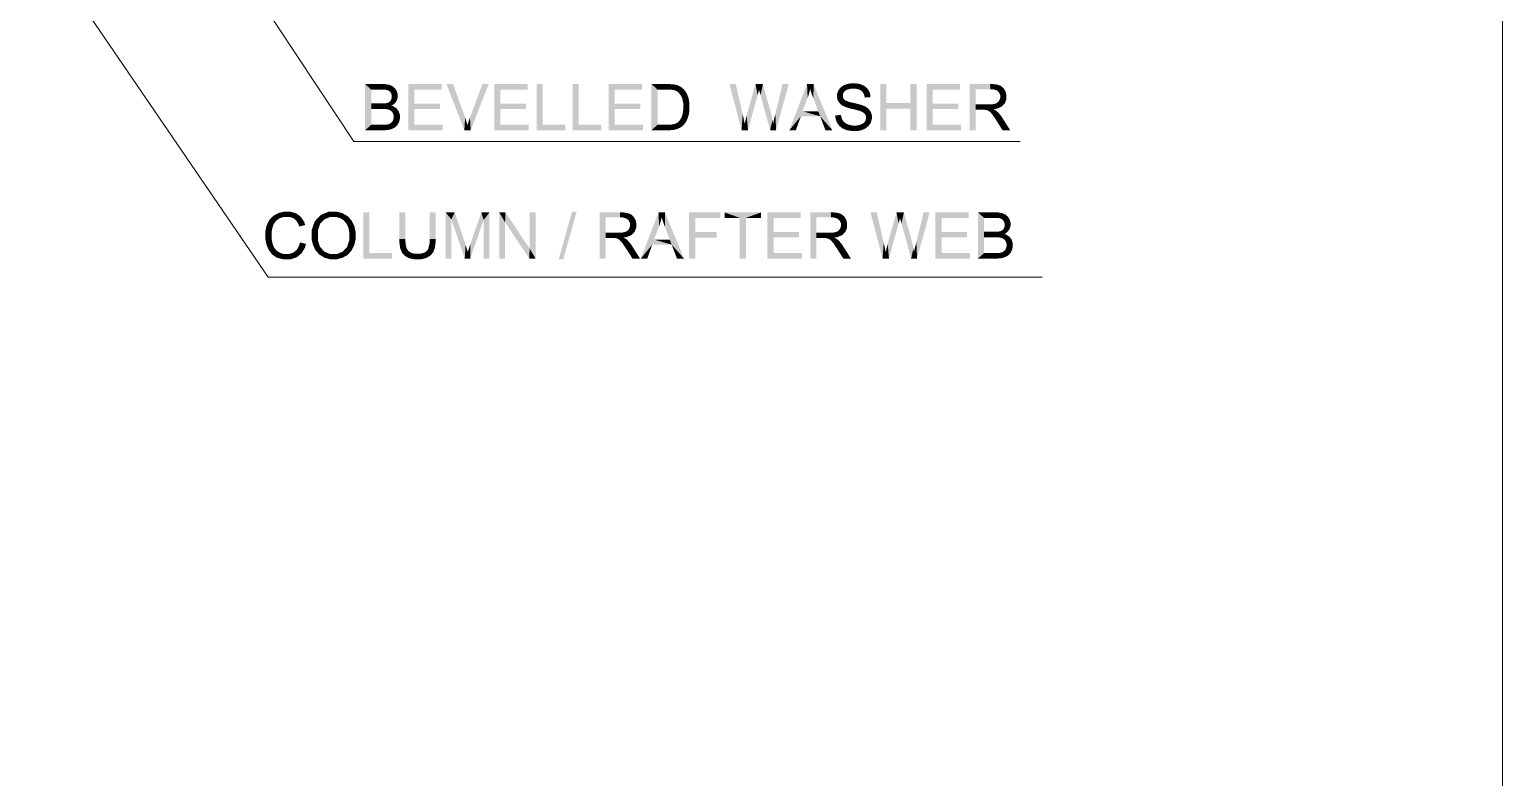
# Model space of a CAD drawing. Header units: millimetres. Extents: x 2 to 579, y 1 to 405.
# Drawn here: x 233.48 to 261.09, y 115.11 to 129.12 of the extents above; entities that cross this region are included whole.
import ezdxf

# ---------------------------------------------------------------- set-up
doc = ezdxf.new("R2010")
doc.units = ezdxf.units.MM
doc.linetypes.add('XKITLINE00', pattern=[0])
doc.layers.add('LinkedObject', color=7, linetype='Continuous', lineweight=0)

# ---------------------------------------------------------------- blocks, each defined once
blk = doc.blocks.new('*A4')
at = {"layer": 'LinkedObject'}
for points in [[(239.77, 128.101), (239.884, 127.636), (239.77, 127.237)], [(239.884, 127.738), (239.884, 127.636), (239.77, 128.101)], [(239.77, 128.101), (239.884, 127.999), (239.884, 127.738)], [(240.057, 127.999), (239.77, 128.101), (240.094, 128.101)], [(239.884, 127.999), (239.77, 128.101), (240.057, 127.999)], [(240.057, 127.999), (240.094, 128.101), (240.104, 127.999)], [(240.094, 128.101), (240.169, 127.993), (240.104, 127.999)], [(240.144, 128.101), (240.169, 127.993), (240.094, 128.101)], [(240.223, 128.088), (240.169, 127.993), (240.144, 128.101)], [(240.169, 127.993), (240.223, 128.088), (240.189, 127.987)], [(240.189, 127.987), (240.223, 128.088), (240.208, 127.981)], [(240.208, 127.981), (240.223, 128.088), (240.253, 128.075)], [(240.253, 128.075), (240.237, 127.958), (240.208, 127.981)], [(240.283, 128.062), (240.237, 127.958), (240.253, 128.075)], [(240.33, 128.021), (240.237, 127.958), (240.283, 128.062)], [(240.347, 127.994), (240.237, 127.958), (240.33, 128.021)], [(240.237, 127.958), (240.347, 127.994), (240.248, 127.942)], [(240.347, 127.994), (240.258, 127.926), (240.248, 127.942)], [(240.257, 127.806), (240.381, 127.88), (240.351, 127.776)], [(240.268, 127.844), (240.381, 127.88), (240.257, 127.806)], [(240.258, 127.926), (240.347, 127.994), (240.268, 127.888)], [(240.268, 127.888), (240.347, 127.994), (240.381, 127.88)], [(240.381, 127.88), (240.268, 127.866), (240.268, 127.888)], [(240.268, 127.866), (240.381, 127.88), (240.268, 127.844)], [(240.381, 127.91), (240.347, 127.994), (240.364, 127.967)], [(240.381, 127.88), (240.347, 127.994), (240.381, 127.91)], [(240.351, 127.776), (240.381, 127.88), (240.366, 127.8)], [(240.366, 127.8), (240.381, 127.88), (240.381, 127.852)], [(240.695, 127.735), (240.581, 127.237), (240.581, 128.101)], [(240.695, 127.735), (240.581, 128.101), (240.695, 127.999)], [(241.206, 127.999), (240.581, 128.101), (241.206, 128.101)], [(240.695, 127.999), (240.581, 128.101), (241.206, 127.999)], [(241.419, 128.101), (241.63, 127.237), (241.295, 128.101)], [(241.644, 127.473), (241.63, 127.237), (241.419, 128.101)], [(242.086, 128.101), (241.736, 127.473), (241.969, 128.101)], [(241.748, 127.237), (241.736, 127.473), (242.086, 128.101)], [(242.304, 127.735), (242.19, 127.237), (242.19, 128.101)], [(242.304, 127.735), (242.19, 128.101), (242.304, 127.999)], [(242.815, 127.999), (242.19, 128.101), (242.815, 128.101)], [(242.304, 127.999), (242.19, 128.101), (242.815, 127.999)], [(243.101, 128.101), (242.987, 127.237), (242.987, 128.101)], [(243.101, 127.339), (242.987, 127.237), (243.101, 128.101)], [(243.772, 128.101), (243.658, 127.237), (243.658, 128.101)], [(243.772, 127.339), (243.658, 127.237), (243.772, 128.101)], [(244.449, 127.735), (244.335, 127.237), (244.335, 128.101)], [(244.449, 127.735), (244.335, 128.101), (244.449, 127.999)], [(244.96, 127.999), (244.335, 128.101), (244.96, 128.101)], [(244.449, 127.999), (244.335, 128.101), (244.96, 127.999)], [(245.138, 128.101), (245.252, 127.999), (245.138, 127.237)], [(245.433, 127.999), (245.138, 128.101), (245.435, 128.101)], [(245.252, 127.999), (245.138, 128.101), (245.433, 127.999)], [(245.138, 127.237), (245.252, 127.999), (245.252, 127.339)], [(245.435, 128.101), (245.484, 127.999), (245.433, 127.999)], [(245.486, 128.101), (245.484, 127.999), (245.435, 128.101)], [(245.486, 128.101), (245.558, 127.99), (245.484, 127.999)], [(245.562, 128.095), (245.558, 127.99), (245.486, 128.101)], [(245.589, 128.088), (245.558, 127.99), (245.562, 128.095)], [(245.589, 128.088), (245.581, 127.981), (245.558, 127.99)], [(245.581, 127.981), (245.589, 128.088), (245.613, 127.969)], [(245.689, 128.049), (245.589, 128.088), (245.626, 128.08)], [(245.715, 128.027), (245.589, 128.088), (245.689, 128.049)], [(245.667, 127.92), (245.589, 128.088), (245.715, 128.027)], [(245.613, 127.969), (245.589, 128.088), (245.667, 127.92)], [(245.715, 128.027), (245.689, 127.884), (245.667, 127.92)], [(245.75, 127.998), (245.689, 127.884), (245.715, 128.027)], [(245.801, 127.924), (245.689, 127.884), (245.75, 127.998)], [(245.689, 127.884), (245.801, 127.924), (245.712, 127.847)], [(245.712, 127.847), (245.801, 127.924), (245.818, 127.879)], [(245.818, 127.879), (245.734, 127.743), (245.712, 127.847)], [(245.835, 127.834), (245.734, 127.743), (245.818, 127.879)], [(246.719, 128.101), (246.828, 127.237), (246.601, 128.101)], [(246.849, 127.534), (246.828, 127.237), (246.719, 128.101)], [(247.089, 128.101), (247.129, 127.895), (246.924, 127.517)], [(246.924, 127.517), (247.129, 127.895), (246.947, 127.237)], [(247.129, 127.895), (247.089, 128.101), (247.135, 127.916)], [(247.135, 127.916), (247.089, 128.101), (247.148, 127.967)], [(247.148, 127.967), (247.089, 128.101), (247.155, 127.997)], [(247.227, 128.101), (247.155, 127.997), (247.089, 128.101)], [(247.155, 127.997), (247.227, 128.101), (247.157, 127.987)], [(247.157, 127.987), (247.227, 128.101), (247.171, 127.936)], [(247.171, 127.936), (247.227, 128.101), (247.183, 127.895)], [(247.183, 127.895), (247.227, 128.101), (247.35, 127.663)], [(247.35, 127.663), (247.363, 127.237), (247.183, 127.895)], [(247.711, 128.101), (247.461, 127.545), (247.596, 128.101)], [(247.475, 127.237), (247.461, 127.545), (247.711, 128.101)], [(248.055, 128.101), (248.066, 127.845), (247.723, 127.237)], [(248.066, 127.845), (248.055, 128.101), (248.081, 127.886)], [(248.081, 127.886), (248.055, 128.101), (248.104, 127.968)], [(248.104, 127.968), (248.055, 128.101), (248.113, 128.01)], [(248.178, 128.101), (248.113, 128.01), (248.055, 128.101)], [(248.113, 128.01), (248.178, 128.101), (248.123, 127.975)], [(248.123, 127.975), (248.178, 128.101), (248.154, 127.885)], [(248.154, 127.885), (248.178, 128.101), (248.174, 127.83)], [(248.174, 127.83), (248.178, 128.101), (248.265, 127.592)], [(248.265, 127.592), (248.178, 128.101), (248.3, 127.499)], [(248.3, 127.499), (248.178, 128.101), (248.53, 127.237)], [(248.653, 128), (248.616, 127.877), (248.635, 127.971)], [(248.75, 127.957), (248.616, 127.877), (248.653, 128)], [(248.635, 127.971), (248.616, 127.877), (248.616, 127.91)], [(248.726, 127.912), (248.616, 127.877), (248.75, 127.957)], [(248.616, 127.877), (248.726, 127.912), (248.726, 127.885)], [(248.726, 127.861), (248.616, 127.877), (248.726, 127.885)], [(248.616, 127.877), (248.726, 127.861), (248.616, 127.847)], [(248.672, 128.028), (248.773, 127.976), (248.653, 128)], [(248.653, 128), (248.773, 127.976), (248.75, 127.957)], [(248.726, 128.071), (248.773, 127.976), (248.672, 128.028)], [(248.797, 127.995), (248.726, 128.071), (248.762, 128.086)], [(248.773, 127.976), (248.726, 128.071), (248.797, 127.995)], [(248.797, 128.101), (248.873, 128.014), (248.762, 128.086)], [(248.762, 128.086), (248.873, 128.014), (248.797, 127.995)], [(248.876, 128.116), (248.873, 128.014), (248.797, 128.101)], [(248.92, 128.116), (248.873, 128.014), (248.876, 128.116)], [(248.873, 128.014), (248.92, 128.116), (248.924, 128.014)], [(248.92, 128.116), (248.974, 128.014), (248.924, 128.014)], [(249.053, 128.1), (248.92, 128.116), (248.968, 128.116)], [(249.089, 128.085), (248.92, 128.116), (249.053, 128.1)], [(249.049, 127.994), (248.92, 128.116), (249.089, 128.085)], [(248.974, 128.014), (248.92, 128.116), (249.049, 127.994)], [(249.089, 128.085), (249.075, 127.973), (249.049, 127.994)], [(249.126, 128.069), (249.075, 127.973), (249.089, 128.085)], [(249.075, 127.973), (249.126, 128.069), (249.1, 127.952)], [(249.1, 127.952), (249.126, 128.069), (249.202, 127.993)], [(249.202, 127.993), (249.13, 127.89), (249.1, 127.952)], [(249.202, 127.993), (249.126, 128.069), (249.182, 128.024)], [(249.222, 127.963), (249.13, 127.89), (249.202, 127.993)], [(249.243, 127.895), (249.13, 127.89), (249.222, 127.963)], [(249.244, 127.857), (249.13, 127.89), (249.243, 127.895)], [(249.13, 127.89), (249.244, 127.857), (249.135, 127.849)], [(249.544, 127.746), (249.43, 127.237), (249.43, 128.101)], [(249.544, 127.746), (249.43, 128.101), (249.544, 128.101)], [(250.108, 128.101), (249.994, 127.746), (249.994, 128.101)], [(249.994, 127.644), (249.994, 127.746), (250.108, 128.101)], [(249.994, 127.644), (250.108, 128.101), (250.108, 127.237)], [(250.413, 127.735), (250.299, 127.237), (250.299, 128.101)], [(250.413, 127.735), (250.299, 128.101), (250.413, 127.999)], [(250.924, 127.999), (250.299, 128.101), (250.924, 128.101)], [(250.413, 127.999), (250.299, 128.101), (250.924, 127.999)], [(251.218, 127.72), (251.104, 127.237), (251.104, 128.101)], [(251.104, 128.101), (251.218, 128.006), (251.218, 127.72)], [(251.491, 128.006), (251.104, 128.101), (251.486, 128.101)], [(251.218, 128.006), (251.104, 128.101), (251.491, 128.006)], [(251.486, 128.101), (251.539, 128.006), (251.491, 128.006)], [(251.631, 128.089), (251.486, 128.101), (251.544, 128.101)], [(251.661, 128.078), (251.486, 128.101), (251.631, 128.089)], [(251.609, 127.986), (251.486, 128.101), (251.661, 128.078)], [(251.539, 128.006), (251.486, 128.101), (251.609, 127.986)], [(251.661, 128.078), (251.631, 127.966), (251.609, 127.986)], [(251.691, 128.066), (251.631, 127.966), (251.661, 128.078)], [(251.631, 127.966), (251.691, 128.066), (251.653, 127.947)], [(251.653, 127.947), (251.691, 128.066), (251.757, 127.995)], [(251.757, 127.995), (251.676, 127.896), (251.653, 127.947)], [(251.775, 127.966), (251.676, 127.896), (251.757, 127.995)], [(251.793, 127.901), (251.676, 127.896), (251.775, 127.966)], [(251.793, 127.865), (251.676, 127.896), (251.793, 127.901)], [(251.676, 127.896), (251.793, 127.865), (251.676, 127.865)], [(251.757, 127.995), (251.691, 128.066), (251.739, 128.025)], [(239.77, 127.237), (239.884, 127.636), (239.884, 127.339)], [(240.084, 127.636), (239.884, 127.738), (240.071, 127.738)], [(239.884, 127.636), (239.884, 127.738), (240.084, 127.636)], [(240.125, 127.636), (240.071, 127.738), (240.109, 127.738)], [(240.084, 127.636), (240.071, 127.738), (240.125, 127.636)], [(240.164, 127.743), (240.26, 127.697), (240.109, 127.738)], [(240.109, 127.738), (240.26, 127.697), (240.125, 127.636)], [(240.125, 127.636), (240.26, 127.697), (240.189, 127.629)], [(240.18, 127.748), (240.29, 127.712), (240.164, 127.743)], [(240.26, 127.697), (240.164, 127.743), (240.29, 127.712)], [(240.202, 127.754), (240.29, 127.712), (240.18, 127.748)], [(240.26, 127.697), (240.233, 127.614), (240.189, 127.629)], [(240.235, 127.776), (240.29, 127.712), (240.202, 127.754)], [(240.233, 127.614), (240.26, 127.697), (240.267, 127.589)], [(240.351, 127.776), (240.235, 127.776), (240.257, 127.806)], [(240.336, 127.751), (240.235, 127.776), (240.351, 127.776)], [(240.29, 127.712), (240.235, 127.776), (240.336, 127.751)], [(240.359, 127.646), (240.26, 127.697), (240.299, 127.685)], [(240.267, 127.589), (240.26, 127.697), (240.359, 127.646)], [(240.267, 127.589), (240.359, 127.646), (240.28, 127.571)], [(240.28, 127.571), (240.359, 127.646), (240.292, 127.554)], [(240.292, 127.554), (240.359, 127.646), (240.38, 127.618)], [(240.38, 127.618), (240.305, 127.512), (240.292, 127.554)], [(240.401, 127.59), (240.305, 127.512), (240.38, 127.618)], [(240.695, 127.633), (240.581, 127.237), (240.695, 127.735)], [(240.695, 127.339), (240.581, 127.237), (240.695, 127.633)], [(241.174, 127.633), (240.695, 127.735), (241.174, 127.735)], [(240.695, 127.633), (240.695, 127.735), (241.174, 127.633)], [(242.304, 127.633), (242.19, 127.237), (242.304, 127.735)], [(242.304, 127.339), (242.19, 127.237), (242.304, 127.633)], [(242.783, 127.633), (242.304, 127.735), (242.783, 127.735)], [(242.304, 127.633), (242.304, 127.735), (242.783, 127.633)], [(244.449, 127.633), (244.335, 127.237), (244.449, 127.735)], [(244.449, 127.339), (244.335, 127.237), (244.449, 127.633)], [(244.928, 127.633), (244.449, 127.735), (244.928, 127.735)], [(244.449, 127.633), (244.449, 127.735), (244.928, 127.633)], [(245.734, 127.626), (245.851, 127.624), (245.723, 127.543)], [(245.723, 127.543), (245.851, 127.624), (245.829, 127.499)], [(245.851, 127.731), (245.734, 127.743), (245.835, 127.834)], [(245.851, 127.674), (245.734, 127.743), (245.851, 127.731)], [(245.734, 127.743), (245.851, 127.674), (245.734, 127.675)], [(245.851, 127.674), (245.734, 127.626), (245.734, 127.675)], [(245.851, 127.624), (245.734, 127.626), (245.851, 127.674)], [(245.829, 127.499), (245.851, 127.624), (245.84, 127.537)], [(247.373, 127.582), (247.363, 127.237), (247.35, 127.663)], [(247.723, 127.237), (248.066, 127.845), (247.971, 127.592)], [(248.616, 127.847), (248.726, 127.861), (248.631, 127.794)], [(248.631, 127.794), (248.726, 127.861), (248.647, 127.77)], [(248.647, 127.77), (248.726, 127.861), (248.743, 127.823)], [(248.743, 127.823), (248.708, 127.705), (248.647, 127.77)], [(248.647, 127.77), (248.708, 127.705), (248.662, 127.746)], [(248.76, 127.808), (248.708, 127.705), (248.743, 127.823)], [(248.708, 127.705), (248.76, 127.808), (248.738, 127.689)], [(248.738, 127.689), (248.76, 127.808), (248.776, 127.793)], [(248.738, 127.689), (248.776, 127.793), (248.762, 127.676)], [(248.762, 127.676), (248.776, 127.793), (248.846, 127.649)], [(248.846, 127.649), (248.776, 127.793), (248.862, 127.762)], [(248.846, 127.649), (248.862, 127.762), (248.905, 127.635)], [(248.905, 127.635), (248.862, 127.762), (248.932, 127.747)], [(248.905, 127.635), (248.932, 127.747), (248.965, 127.621)], [(248.965, 127.621), (248.932, 127.747), (249.001, 127.731)], [(248.965, 127.621), (249.001, 127.731), (249.041, 127.6)], [(249.041, 127.6), (249.001, 127.731), (249.059, 127.593)], [(249.059, 127.593), (249.001, 127.731), (249.086, 127.583)], [(249.097, 127.703), (249.086, 127.583), (249.001, 127.731)], [(249.123, 127.691), (249.086, 127.583), (249.097, 127.703)], [(249.086, 127.583), (249.123, 127.691), (249.125, 127.557)], [(249.125, 127.557), (249.123, 127.691), (249.161, 127.674)], [(249.125, 127.557), (249.161, 127.674), (249.137, 127.542)], [(249.137, 127.542), (249.161, 127.674), (249.149, 127.527)], [(249.161, 127.674), (249.234, 127.603), (249.149, 127.527)], [(249.149, 127.527), (249.234, 127.603), (249.161, 127.491)], [(249.234, 127.603), (249.161, 127.674), (249.216, 127.63)], [(249.161, 127.491), (249.234, 127.603), (249.252, 127.577)], [(249.544, 127.644), (249.43, 127.237), (249.544, 127.746)], [(249.43, 127.237), (249.544, 127.644), (249.544, 127.237)], [(249.544, 127.746), (249.994, 127.644), (249.544, 127.644)], [(249.994, 127.746), (249.994, 127.644), (249.544, 127.746)], [(249.994, 127.644), (250.108, 127.237), (249.994, 127.237)], [(250.413, 127.633), (250.299, 127.237), (250.413, 127.735)], [(250.413, 127.339), (250.299, 127.237), (250.413, 127.633)], [(250.892, 127.633), (250.413, 127.735), (250.892, 127.735)], [(250.413, 127.633), (250.413, 127.735), (250.892, 127.633)], [(251.218, 127.72), (251.218, 127.62), (251.104, 127.237)], [(251.104, 127.237), (251.218, 127.62), (251.218, 127.237)], [(251.35, 127.62), (251.218, 127.72), (251.463, 127.72)], [(251.218, 127.62), (251.218, 127.72), (251.35, 127.62)], [(251.35, 127.62), (251.463, 127.72), (251.372, 127.62)], [(251.372, 127.62), (251.463, 127.72), (251.404, 127.618)], [(251.404, 127.618), (251.463, 127.72), (251.414, 127.616)], [(251.414, 127.616), (251.463, 127.72), (251.427, 127.613)], [(251.427, 127.613), (251.463, 127.72), (251.453, 127.602)], [(251.453, 127.602), (251.463, 127.72), (251.502, 127.72)], [(251.453, 127.602), (251.502, 127.72), (251.466, 127.593)], [(251.502, 127.72), (251.55, 127.63), (251.466, 127.593)], [(251.466, 127.593), (251.55, 127.63), (251.479, 127.585)], [(251.55, 127.63), (251.508, 127.556), (251.479, 127.585)], [(251.563, 127.728), (251.55, 127.63), (251.502, 127.72)], [(251.573, 127.619), (251.508, 127.556), (251.55, 127.63)], [(251.508, 127.556), (251.573, 127.619), (251.524, 127.536)], [(251.524, 127.536), (251.573, 127.619), (251.54, 127.515)], [(251.54, 127.515), (251.573, 127.619), (251.619, 127.587)], [(251.55, 127.63), (251.563, 127.728), (251.612, 127.639)], [(251.586, 127.736), (251.734, 127.71), (251.563, 127.728)], [(251.704, 127.679), (251.563, 127.728), (251.734, 127.71)], [(251.612, 127.639), (251.563, 127.728), (251.704, 127.679)], [(251.619, 127.587), (251.573, 127.619), (251.607, 127.598)], [(251.608, 127.744), (251.734, 127.71), (251.586, 127.736)], [(251.734, 127.71), (251.608, 127.744), (251.641, 127.77)], [(251.653, 127.788), (251.734, 127.71), (251.641, 127.77)], [(251.664, 127.806), (251.734, 127.71), (251.653, 127.788)], [(251.664, 127.806), (251.793, 127.865), (251.734, 127.71)], [(251.676, 127.845), (251.793, 127.865), (251.664, 127.806)], [(251.793, 127.865), (251.676, 127.845), (251.676, 127.865)], [(251.734, 127.71), (251.793, 127.865), (251.764, 127.742)], [(251.764, 127.742), (251.793, 127.865), (251.793, 127.819)], [(239.884, 127.339), (240.099, 127.237), (239.77, 127.237)], [(240.1, 127.339), (240.099, 127.237), (239.884, 127.339)], [(240.1, 127.339), (240.14, 127.237), (240.099, 127.237)], [(240.127, 127.339), (240.14, 127.237), (240.1, 127.339)], [(240.166, 127.341), (240.21, 127.244), (240.127, 127.339)], [(240.127, 127.339), (240.21, 127.244), (240.14, 127.237)], [(240.178, 127.343), (240.21, 127.244), (240.166, 127.341)], [(240.239, 127.251), (240.178, 127.343), (240.197, 127.346)], [(240.21, 127.244), (240.178, 127.343), (240.239, 127.251)], [(240.23, 127.358), (240.333, 127.294), (240.197, 127.346)], [(240.197, 127.346), (240.333, 127.294), (240.239, 127.251)], [(240.244, 127.367), (240.333, 127.294), (240.23, 127.358)], [(240.333, 127.294), (240.244, 127.367), (240.257, 127.375)], [(240.279, 127.399), (240.352, 127.308), (240.257, 127.375)], [(240.257, 127.375), (240.352, 127.308), (240.333, 127.294)], [(240.396, 127.374), (240.279, 127.399), (240.296, 127.43)], [(240.384, 127.348), (240.279, 127.399), (240.396, 127.374)], [(240.352, 127.308), (240.279, 127.399), (240.384, 127.348)], [(240.296, 127.43), (240.422, 127.487), (240.396, 127.374)], [(240.305, 127.467), (240.422, 127.487), (240.296, 127.43)], [(240.422, 127.525), (240.305, 127.512), (240.401, 127.59)], [(240.422, 127.487), (240.305, 127.512), (240.422, 127.525)], [(240.305, 127.512), (240.422, 127.487), (240.305, 127.487)], [(240.422, 127.487), (240.305, 127.467), (240.305, 127.487)], [(240.396, 127.374), (240.422, 127.487), (240.409, 127.401)], [(240.409, 127.401), (240.422, 127.487), (240.422, 127.457)], [(240.581, 127.237), (240.695, 127.339), (241.226, 127.237)], [(241.226, 127.237), (240.695, 127.339), (241.226, 127.339)], [(241.657, 127.435), (241.63, 127.237), (241.644, 127.473)], [(241.68, 127.364), (241.63, 127.237), (241.657, 127.435)], [(241.689, 127.331), (241.63, 127.237), (241.68, 127.364)], [(241.63, 127.237), (241.689, 127.331), (241.748, 127.237)], [(241.699, 127.367), (241.748, 127.237), (241.689, 127.331)], [(241.722, 127.438), (241.748, 127.237), (241.699, 127.367)], [(241.736, 127.473), (241.748, 127.237), (241.722, 127.438)], [(242.19, 127.237), (242.304, 127.339), (242.834, 127.237)], [(242.834, 127.237), (242.304, 127.339), (242.834, 127.339)], [(242.987, 127.237), (243.101, 127.339), (243.526, 127.237)], [(243.526, 127.237), (243.101, 127.339), (243.526, 127.339)], [(243.658, 127.237), (243.772, 127.339), (244.197, 127.237)], [(244.197, 127.237), (243.772, 127.339), (244.197, 127.339)], [(244.335, 127.237), (244.449, 127.339), (244.98, 127.237)], [(244.98, 127.237), (244.449, 127.339), (244.98, 127.339)], [(245.252, 127.339), (245.449, 127.237), (245.138, 127.237)], [(245.436, 127.339), (245.449, 127.237), (245.252, 127.339)], [(245.436, 127.339), (245.488, 127.237), (245.449, 127.237)], [(245.479, 127.339), (245.488, 127.237), (245.436, 127.339)], [(245.588, 127.252), (245.479, 127.339), (245.546, 127.347)], [(245.558, 127.244), (245.479, 127.339), (245.588, 127.252)], [(245.488, 127.237), (245.479, 127.339), (245.558, 127.244)], [(245.57, 127.355), (245.588, 127.252), (245.546, 127.347)], [(245.595, 127.363), (245.588, 127.252), (245.57, 127.355)], [(245.588, 127.252), (245.595, 127.363), (245.618, 127.259)], [(245.691, 127.295), (245.595, 127.363), (245.634, 127.385)], [(245.67, 127.281), (245.595, 127.363), (245.691, 127.295)], [(245.618, 127.259), (245.595, 127.363), (245.67, 127.281)], [(245.648, 127.4), (245.712, 127.309), (245.634, 127.385)], [(245.634, 127.385), (245.712, 127.309), (245.691, 127.295)], [(245.77, 127.373), (245.648, 127.4), (245.668, 127.42)], [(245.752, 127.348), (245.648, 127.4), (245.77, 127.373)], [(245.712, 127.309), (245.648, 127.4), (245.752, 127.348)], [(245.668, 127.42), (245.829, 127.499), (245.77, 127.373)], [(245.7, 127.475), (245.829, 127.499), (245.668, 127.42)], [(245.711, 127.509), (245.829, 127.499), (245.7, 127.475)], [(245.829, 127.499), (245.711, 127.509), (245.723, 127.543)], [(245.77, 127.373), (245.829, 127.499), (245.788, 127.398)], [(245.788, 127.398), (245.829, 127.499), (245.817, 127.461)], [(246.86, 127.49), (246.828, 127.237), (246.849, 127.534)], [(246.878, 127.401), (246.828, 127.237), (246.86, 127.49)], [(246.885, 127.358), (246.828, 127.237), (246.878, 127.401)], [(246.885, 127.358), (246.947, 127.237), (246.828, 127.237)], [(246.902, 127.427), (246.947, 127.237), (246.885, 127.358)], [(246.922, 127.507), (246.947, 127.237), (246.902, 127.427)], [(246.924, 127.517), (246.947, 127.237), (246.922, 127.507)], [(247.407, 127.429), (247.363, 127.237), (247.373, 127.582)], [(247.417, 127.358), (247.363, 127.237), (247.407, 127.429)], [(247.417, 127.358), (247.475, 127.237), (247.363, 127.237)], [(247.426, 127.399), (247.475, 127.237), (247.417, 127.358)], [(247.448, 127.492), (247.475, 127.237), (247.426, 127.399)], [(247.461, 127.545), (247.475, 127.237), (247.448, 127.492)], [(247.939, 127.499), (247.723, 127.237), (247.971, 127.592)], [(247.723, 127.237), (247.939, 127.499), (247.844, 127.237)], [(247.971, 127.592), (248.3, 127.499), (247.939, 127.499)], [(248.265, 127.592), (248.3, 127.499), (247.971, 127.592)], [(248.3, 127.499), (248.53, 127.237), (248.4, 127.237)], [(248.696, 127.491), (248.584, 127.514), (248.692, 127.524)], [(248.584, 127.514), (248.632, 127.359), (248.586, 127.471)], [(248.696, 127.491), (248.632, 127.359), (248.584, 127.514)], [(248.586, 127.471), (248.632, 127.359), (248.609, 127.393)], [(248.714, 127.438), (248.632, 127.359), (248.696, 127.491)], [(248.632, 127.359), (248.714, 127.438), (248.654, 127.325)], [(248.654, 127.325), (248.714, 127.438), (248.716, 127.273)], [(248.728, 127.417), (248.716, 127.273), (248.714, 127.438)], [(248.742, 127.396), (248.716, 127.273), (248.728, 127.417)], [(248.742, 127.396), (248.756, 127.256), (248.716, 127.273)], [(248.785, 127.363), (248.756, 127.256), (248.742, 127.396)], [(248.756, 127.256), (248.785, 127.363), (248.795, 127.239)], [(248.815, 127.35), (248.795, 127.239), (248.785, 127.363)], [(248.844, 127.337), (248.795, 127.239), (248.815, 127.35)], [(248.844, 127.337), (248.893, 127.222), (248.795, 127.239)], [(248.91, 127.324), (248.893, 127.222), (248.844, 127.337)], [(248.91, 127.324), (248.952, 127.222), (248.893, 127.222)], [(248.947, 127.324), (248.952, 127.222), (248.91, 127.324)], [(248.947, 127.324), (248.998, 127.222), (248.952, 127.222)], [(248.979, 127.324), (248.998, 127.222), (248.947, 127.324)], [(249.037, 127.334), (249.118, 127.256), (248.979, 127.324)], [(248.979, 127.324), (249.118, 127.256), (248.998, 127.222)], [(249.062, 127.344), (249.211, 127.32), (249.037, 127.334)], [(249.155, 127.273), (249.037, 127.334), (249.211, 127.32)], [(249.118, 127.256), (249.037, 127.334), (249.155, 127.273)], [(249.087, 127.353), (249.211, 127.32), (249.062, 127.344)], [(249.124, 127.38), (249.231, 127.351), (249.087, 127.353)], [(249.087, 127.353), (249.231, 127.351), (249.211, 127.32)], [(249.136, 127.397), (249.251, 127.381), (249.124, 127.38)], [(249.231, 127.351), (249.124, 127.38), (249.251, 127.381)], [(249.148, 127.414), (249.251, 127.381), (249.136, 127.397)], [(249.148, 127.414), (249.27, 127.481), (249.251, 127.381)], [(249.161, 127.451), (249.27, 127.481), (249.148, 127.414)], [(249.161, 127.491), (249.252, 127.577), (249.161, 127.471)], [(249.161, 127.471), (249.252, 127.577), (249.161, 127.451)], [(249.252, 127.577), (249.27, 127.481), (249.161, 127.451)], [(249.251, 127.381), (249.27, 127.481), (249.27, 127.446)], [(249.27, 127.481), (249.252, 127.577), (249.27, 127.515)], [(250.299, 127.237), (250.413, 127.339), (250.944, 127.237)], [(250.944, 127.237), (250.413, 127.339), (250.944, 127.339)], [(251.619, 127.587), (251.581, 127.456), (251.54, 127.515)], [(251.644, 127.564), (251.581, 127.456), (251.619, 127.587)], [(251.691, 127.507), (251.581, 127.456), (251.644, 127.564)], [(251.581, 127.456), (251.691, 127.507), (251.606, 127.417)], [(251.606, 127.417), (251.691, 127.507), (251.714, 127.472)], [(251.606, 127.417), (251.714, 127.472), (251.72, 127.237)], [(251.72, 127.237), (251.714, 127.472), (251.863, 127.237)], [(240.239, 127.251), (240.333, 127.294), (240.267, 127.259)], [(240.267, 127.259), (240.333, 127.294), (240.314, 127.28)], [(248.998, 127.222), (249.118, 127.256), (249.081, 127.239)], [(238.143, 125.685), (238.253, 125.614), (238.096, 125.659)], [(238.248, 125.711), (238.253, 125.614), (238.143, 125.685)], [(238.305, 125.711), (238.253, 125.614), (238.248, 125.711)], [(238.253, 125.614), (238.305, 125.711), (238.303, 125.614)], [(238.305, 125.711), (238.346, 125.614), (238.303, 125.614)], [(238.479, 125.678), (238.305, 125.711), (238.37, 125.711)], [(238.523, 125.645), (238.305, 125.711), (238.479, 125.678)], [(238.418, 125.592), (238.305, 125.711), (238.523, 125.645)], [(238.346, 125.614), (238.305, 125.711), (238.418, 125.592)], [(239.088, 125.711), (238.881, 125.59), (238.939, 125.65)], [(239.179, 125.711), (238.881, 125.59), (239.088, 125.711)], [(239.119, 125.613), (238.881, 125.59), (239.179, 125.711)], [(239.119, 125.613), (239.179, 125.711), (239.18, 125.613)], [(239.179, 125.711), (239.223, 125.613), (239.18, 125.613)], [(239.347, 125.683), (239.179, 125.711), (239.239, 125.711)], [(239.395, 125.654), (239.179, 125.711), (239.347, 125.683)], [(239.3, 125.591), (239.179, 125.711), (239.395, 125.654)], [(239.223, 125.613), (239.179, 125.711), (239.3, 125.591)], [(239.848, 125.697), (239.734, 124.833), (239.734, 125.697)], [(239.848, 124.935), (239.734, 124.833), (239.848, 125.697)], [(240.526, 125.697), (240.412, 125.197), (240.412, 125.697)], [(240.526, 125.198), (240.412, 125.197), (240.526, 125.697)], [(241.091, 125.697), (240.977, 125.198), (240.977, 125.697)], [(241.091, 125.197), (240.977, 125.198), (241.091, 125.697)], [(241.278, 125.697), (241.387, 125.568), (241.278, 124.833)], [(241.387, 125.568), (241.278, 125.697), (241.449, 125.697)], [(241.387, 125.568), (241.449, 125.697), (241.637, 124.833)], [(241.637, 124.833), (241.449, 125.697), (241.653, 125.085)], [(241.948, 125.697), (241.991, 125.556), (241.741, 125.096)], [(242.101, 125.697), (241.991, 125.556), (241.948, 125.697)], [(241.991, 124.833), (242.101, 125.697), (242.101, 124.833)], [(241.991, 125.556), (242.101, 125.697), (241.991, 124.833)], [(242.284, 125.697), (242.394, 125.511), (242.284, 124.833)], [(242.394, 125.511), (242.284, 125.697), (242.401, 125.697)], [(242.394, 125.511), (242.401, 125.697), (242.847, 124.833)], [(242.847, 124.833), (242.401, 125.697), (242.854, 125.018)], [(242.964, 125.697), (242.854, 125.018), (242.854, 125.697)], [(242.964, 124.833), (242.854, 125.018), (242.964, 125.697)], [(243.735, 125.71), (243.399, 124.818), (243.649, 125.71)], [(243.484, 124.818), (243.399, 124.818), (243.735, 125.71)], [(244.278, 125.316), (244.164, 124.833), (244.164, 125.697)], [(244.164, 125.697), (244.278, 125.602), (244.278, 125.316)], [(244.551, 125.602), (244.164, 125.697), (244.546, 125.697)], [(244.278, 125.602), (244.164, 125.697), (244.551, 125.602)], [(244.546, 125.697), (244.599, 125.602), (244.551, 125.602)], [(244.692, 125.685), (244.546, 125.697), (244.604, 125.697)], [(244.722, 125.673), (244.546, 125.697), (244.692, 125.685)], [(244.669, 125.582), (244.546, 125.697), (244.722, 125.673)], [(244.599, 125.602), (244.546, 125.697), (244.669, 125.582)], [(244.722, 125.673), (244.692, 125.562), (244.669, 125.582)], [(244.752, 125.662), (244.692, 125.562), (244.722, 125.673)], [(244.692, 125.562), (244.752, 125.662), (244.714, 125.542)], [(244.714, 125.542), (244.752, 125.662), (244.818, 125.591)], [(244.818, 125.591), (244.752, 125.662), (244.8, 125.621)], [(245.27, 125.697), (245.282, 125.441), (244.939, 124.833)], [(245.282, 125.441), (245.27, 125.697), (245.297, 125.482)], [(245.297, 125.482), (245.27, 125.697), (245.32, 125.564)], [(245.32, 125.564), (245.27, 125.697), (245.328, 125.606)], [(245.393, 125.697), (245.328, 125.606), (245.27, 125.697)], [(245.328, 125.606), (245.393, 125.697), (245.339, 125.571)], [(245.339, 125.571), (245.393, 125.697), (245.369, 125.481)], [(245.369, 125.481), (245.393, 125.697), (245.39, 125.426)], [(245.39, 125.426), (245.393, 125.697), (245.48, 125.188)], [(245.48, 125.188), (245.393, 125.697), (245.516, 125.094)], [(245.516, 125.094), (245.393, 125.697), (245.746, 124.833)], [(245.958, 125.327), (245.844, 124.833), (245.844, 125.697)], [(245.958, 125.327), (245.844, 125.697), (245.958, 125.595)], [(246.426, 125.595), (245.844, 125.697), (246.426, 125.697)], [(245.958, 125.595), (245.844, 125.697), (246.426, 125.595)], [(246.51, 125.697), (246.794, 125.595), (246.51, 125.595)], [(246.908, 125.595), (246.794, 125.595), (246.51, 125.697)], [(246.908, 125.595), (246.51, 125.697), (247.194, 125.697)], [(246.908, 125.595), (247.194, 125.697), (247.194, 125.595)], [(247.427, 125.33), (247.313, 124.833), (247.313, 125.697)], [(247.427, 125.33), (247.313, 125.697), (247.427, 125.595)], [(247.938, 125.595), (247.313, 125.697), (247.938, 125.697)], [(247.427, 125.595), (247.313, 125.697), (247.938, 125.595)], [(248.232, 125.316), (248.118, 124.833), (248.118, 125.697)], [(248.118, 125.697), (248.232, 125.602), (248.232, 125.316)], [(248.505, 125.602), (248.118, 125.697), (248.5, 125.697)], [(248.232, 125.602), (248.118, 125.697), (248.505, 125.602)], [(248.5, 125.697), (248.553, 125.602), (248.505, 125.602)], [(248.645, 125.685), (248.5, 125.697), (248.558, 125.697)], [(248.675, 125.673), (248.5, 125.697), (248.645, 125.685)], [(248.623, 125.582), (248.5, 125.697), (248.675, 125.673)], [(248.553, 125.602), (248.5, 125.697), (248.623, 125.582)], [(248.675, 125.673), (248.645, 125.562), (248.623, 125.582)], [(248.705, 125.662), (248.645, 125.562), (248.675, 125.673)], [(248.645, 125.562), (248.705, 125.662), (248.668, 125.542)], [(248.668, 125.542), (248.705, 125.662), (248.771, 125.591)], [(248.771, 125.591), (248.705, 125.662), (248.753, 125.621)], [(249.362, 125.697), (249.471, 124.833), (249.244, 125.697)], [(249.492, 125.13), (249.471, 124.833), (249.362, 125.697)], [(249.732, 125.697), (249.772, 125.491), (249.567, 125.113)], [(249.772, 125.491), (249.732, 125.697), (249.778, 125.512)], [(249.778, 125.512), (249.732, 125.697), (249.791, 125.562)], [(249.791, 125.562), (249.732, 125.697), (249.798, 125.592)], [(249.87, 125.697), (249.798, 125.592), (249.732, 125.697)], [(249.798, 125.592), (249.87, 125.697), (249.8, 125.583)], [(249.8, 125.583), (249.87, 125.697), (249.814, 125.532)], [(249.814, 125.532), (249.87, 125.697), (249.826, 125.491)], [(249.826, 125.491), (249.87, 125.697), (249.993, 125.259)], [(250.354, 125.697), (250.104, 125.141), (250.239, 125.697)], [(250.118, 124.833), (250.104, 125.141), (250.354, 125.697)], [(250.577, 125.33), (250.463, 124.833), (250.463, 125.697)], [(250.577, 125.33), (250.463, 125.697), (250.577, 125.595)], [(251.087, 125.595), (250.463, 125.697), (251.087, 125.697)], [(250.577, 125.595), (250.463, 125.697), (251.087, 125.595)], [(251.26, 125.697), (251.374, 125.232), (251.26, 124.833)], [(251.374, 125.334), (251.374, 125.232), (251.26, 125.697)], [(251.26, 125.697), (251.374, 125.595), (251.374, 125.334)], [(251.547, 125.595), (251.26, 125.697), (251.584, 125.697)], [(251.374, 125.595), (251.26, 125.697), (251.547, 125.595)], [(251.547, 125.595), (251.584, 125.697), (251.594, 125.595)], [(251.584, 125.697), (251.66, 125.589), (251.594, 125.595)], [(251.634, 125.697), (251.66, 125.589), (251.584, 125.697)], [(251.713, 125.683), (251.66, 125.589), (251.634, 125.697)], [(251.66, 125.589), (251.713, 125.683), (251.679, 125.583)], [(251.679, 125.583), (251.713, 125.683), (251.698, 125.577)], [(251.698, 125.577), (251.713, 125.683), (251.743, 125.67)], [(251.743, 125.67), (251.728, 125.554), (251.698, 125.577)], [(251.773, 125.657), (251.728, 125.554), (251.743, 125.67)], [(238.029, 125.397), (237.898, 125.339), (237.923, 125.456)], [(238.015, 125.314), (237.898, 125.339), (238.029, 125.397)], [(238.042, 125.438), (237.923, 125.456), (237.949, 125.506)], [(238.029, 125.397), (237.923, 125.456), (238.042, 125.438)], [(237.975, 125.557), (238.103, 125.542), (237.949, 125.506)], [(237.949, 125.506), (238.103, 125.542), (238.056, 125.478)], [(238.042, 125.438), (237.949, 125.506), (238.056, 125.478)], [(238.048, 125.633), (238.103, 125.542), (237.975, 125.557)], [(238.096, 125.659), (238.103, 125.542), (238.048, 125.633)], [(238.096, 125.659), (238.253, 125.614), (238.17, 125.59)], [(238.103, 125.542), (238.096, 125.659), (238.136, 125.566)], [(238.136, 125.566), (238.096, 125.659), (238.17, 125.59)], [(238.418, 125.592), (238.523, 125.645), (238.446, 125.571)], [(238.523, 125.645), (238.475, 125.549), (238.446, 125.571)], [(238.475, 125.549), (238.523, 125.645), (238.518, 125.48)], [(238.518, 125.48), (238.523, 125.645), (238.646, 125.46)], [(238.518, 125.48), (238.646, 125.46), (238.533, 125.433)], [(238.628, 125.52), (238.523, 125.645), (238.567, 125.612)], [(238.646, 125.46), (238.523, 125.645), (238.628, 125.52)], [(238.881, 125.59), (238.766, 125.253), (238.824, 125.529)], [(238.927, 125.488), (238.766, 125.253), (238.881, 125.59)], [(238.824, 125.529), (238.766, 125.253), (238.766, 125.361)], [(238.883, 125.349), (238.766, 125.253), (238.927, 125.488)], [(239.015, 125.571), (238.881, 125.59), (239.119, 125.613)], [(238.881, 125.59), (239.015, 125.571), (238.971, 125.529)], [(238.927, 125.488), (238.881, 125.59), (238.971, 125.529)], [(239.3, 125.591), (239.395, 125.654), (239.334, 125.569)], [(239.395, 125.654), (239.369, 125.548), (239.334, 125.569)], [(239.369, 125.548), (239.395, 125.654), (239.421, 125.487)], [(239.516, 125.546), (239.395, 125.654), (239.443, 125.626)], [(239.541, 125.495), (239.395, 125.654), (239.516, 125.546)], [(239.421, 125.487), (239.395, 125.654), (239.541, 125.495)], [(239.421, 125.487), (239.541, 125.495), (239.439, 125.448)], [(239.541, 125.495), (239.456, 125.408), (239.439, 125.448)], [(239.456, 125.408), (239.541, 125.495), (239.474, 125.316)], [(239.474, 125.316), (239.541, 125.495), (239.592, 125.328)], [(239.592, 125.328), (239.541, 125.495), (239.567, 125.444)], [(241.278, 124.833), (241.387, 125.568), (241.387, 124.833)], [(241.741, 125.096), (241.991, 125.556), (241.74, 124.833)], [(242.284, 124.833), (242.394, 125.511), (242.394, 124.833)], [(244.725, 125.401), (244.794, 125.306), (244.713, 125.384)], [(244.818, 125.591), (244.736, 125.492), (244.714, 125.542)], [(244.725, 125.401), (244.854, 125.461), (244.794, 125.306)], [(244.736, 125.44), (244.854, 125.461), (244.725, 125.401)], [(244.836, 125.562), (244.736, 125.492), (244.818, 125.591)], [(244.854, 125.496), (244.736, 125.492), (244.836, 125.562)], [(244.854, 125.461), (244.736, 125.492), (244.854, 125.496)], [(244.736, 125.492), (244.854, 125.461), (244.736, 125.461)], [(244.854, 125.461), (244.736, 125.44), (244.736, 125.461)], [(244.794, 125.306), (244.854, 125.461), (244.824, 125.337)], [(244.824, 125.337), (244.854, 125.461), (244.854, 125.415)], [(244.939, 124.833), (245.282, 125.441), (245.186, 125.188)], [(246.794, 124.833), (246.908, 125.595), (246.908, 124.833)], [(246.794, 125.595), (246.908, 125.595), (246.794, 124.833)], [(248.678, 125.401), (248.748, 125.306), (248.667, 125.384)], [(248.771, 125.591), (248.69, 125.492), (248.668, 125.542)], [(248.678, 125.401), (248.807, 125.461), (248.748, 125.306)], [(248.69, 125.44), (248.807, 125.461), (248.678, 125.401)], [(248.789, 125.562), (248.69, 125.492), (248.771, 125.591)], [(248.807, 125.496), (248.69, 125.492), (248.789, 125.562)], [(248.807, 125.461), (248.69, 125.492), (248.807, 125.496)], [(248.69, 125.492), (248.807, 125.461), (248.69, 125.461)], [(248.807, 125.461), (248.69, 125.44), (248.69, 125.461)], [(248.748, 125.306), (248.807, 125.461), (248.778, 125.337)], [(248.778, 125.337), (248.807, 125.461), (248.807, 125.415)], [(249.567, 125.113), (249.772, 125.491), (249.59, 124.833)], [(249.993, 125.259), (250.006, 124.833), (249.826, 125.491)], [(251.841, 125.371), (251.725, 125.372), (251.748, 125.402)], [(251.82, 125.617), (251.728, 125.554), (251.773, 125.657)], [(251.837, 125.59), (251.728, 125.554), (251.82, 125.617)], [(251.728, 125.554), (251.837, 125.59), (251.738, 125.538)], [(251.837, 125.59), (251.748, 125.521), (251.738, 125.538)], [(251.748, 125.521), (251.837, 125.59), (251.759, 125.484)], [(251.748, 125.402), (251.871, 125.476), (251.841, 125.371)], [(251.759, 125.439), (251.871, 125.476), (251.748, 125.402)], [(251.759, 125.484), (251.837, 125.59), (251.871, 125.476)], [(251.871, 125.476), (251.759, 125.462), (251.759, 125.484)], [(251.759, 125.462), (251.871, 125.476), (251.759, 125.439)], [(251.871, 125.505), (251.837, 125.59), (251.854, 125.562)], [(251.871, 125.476), (251.837, 125.59), (251.871, 125.505)], [(251.841, 125.371), (251.871, 125.476), (251.856, 125.396)], [(251.856, 125.396), (251.871, 125.476), (251.871, 125.448)], [(237.898, 125.339), (238.015, 125.314), (237.898, 125.271)], [(237.898, 125.271), (238.015, 125.314), (238.015, 125.272)], [(238.015, 125.272), (237.898, 125.209), (237.898, 125.271)], [(238.015, 125.217), (237.898, 125.209), (238.015, 125.272)], [(238.015, 125.217), (237.943, 125.039), (237.898, 125.209)], [(237.898, 125.209), (237.943, 125.039), (237.92, 125.093)], [(238.031, 125.12), (237.943, 125.039), (238.015, 125.217)], [(237.943, 125.039), (238.031, 125.12), (238.047, 125.079)], [(238.66, 125.107), (238.535, 125.081), (238.546, 125.135)], [(238.766, 125.253), (238.883, 125.349), (238.883, 125.251)], [(238.766, 125.253), (238.883, 125.173), (238.766, 125.196)], [(238.883, 125.173), (238.766, 125.253), (238.883, 125.251)], [(238.766, 125.196), (238.883, 125.173), (238.791, 125.088)], [(238.791, 125.088), (238.883, 125.173), (238.815, 125.038)], [(238.815, 125.038), (238.883, 125.173), (238.925, 125.05)], [(239.433, 125.052), (239.592, 125.263), (239.539, 125.028)], [(239.474, 125.18), (239.592, 125.263), (239.433, 125.052)], [(239.474, 125.264), (239.592, 125.328), (239.592, 125.263)], [(239.474, 125.316), (239.592, 125.328), (239.474, 125.264)], [(239.592, 125.263), (239.474, 125.18), (239.474, 125.264)], [(239.539, 125.028), (239.592, 125.263), (239.565, 125.08)], [(239.565, 125.08), (239.592, 125.263), (239.592, 125.197)], [(240.526, 125.198), (240.412, 125.129), (240.412, 125.197)], [(240.526, 125.142), (240.412, 125.129), (240.526, 125.198)], [(240.526, 125.142), (240.445, 124.981), (240.412, 125.129)], [(240.412, 125.129), (240.445, 124.981), (240.428, 125.02)], [(240.536, 125.059), (240.445, 124.981), (240.526, 125.142)], [(240.95, 125.006), (241.091, 125.197), (241.061, 124.991)], [(240.977, 125.116), (241.091, 125.197), (240.95, 125.006)], [(241.091, 125.197), (240.977, 125.116), (240.977, 125.198)], [(241.061, 124.991), (241.091, 125.197), (241.076, 125.029)], [(241.076, 125.029), (241.091, 125.197), (241.091, 125.132)], [(244.278, 125.316), (244.278, 125.216), (244.164, 124.833)], [(244.164, 124.833), (244.278, 125.216), (244.278, 124.833)], [(244.411, 125.216), (244.278, 125.316), (244.524, 125.316)], [(244.278, 125.216), (244.278, 125.316), (244.411, 125.216)], [(244.411, 125.216), (244.524, 125.316), (244.433, 125.216)], [(244.433, 125.216), (244.524, 125.316), (244.464, 125.214)], [(244.464, 125.214), (244.524, 125.316), (244.474, 125.212)], [(244.474, 125.212), (244.524, 125.316), (244.487, 125.209)], [(244.487, 125.209), (244.524, 125.316), (244.513, 125.197)], [(244.513, 125.197), (244.524, 125.316), (244.563, 125.316)], [(244.513, 125.197), (244.563, 125.316), (244.526, 125.189)], [(244.563, 125.316), (244.611, 125.226), (244.526, 125.189)], [(244.526, 125.189), (244.611, 125.226), (244.539, 125.181)], [(244.611, 125.226), (244.568, 125.152), (244.539, 125.181)], [(244.624, 125.324), (244.611, 125.226), (244.563, 125.316)], [(244.633, 125.215), (244.568, 125.152), (244.611, 125.226)], [(244.568, 125.152), (244.633, 125.215), (244.584, 125.131)], [(244.584, 125.131), (244.633, 125.215), (244.6, 125.111)], [(244.6, 125.111), (244.633, 125.215), (244.679, 125.183)], [(244.679, 125.183), (244.641, 125.051), (244.6, 125.111)], [(244.611, 125.226), (244.624, 125.324), (244.673, 125.234)], [(244.646, 125.332), (244.794, 125.306), (244.624, 125.324)], [(244.764, 125.274), (244.624, 125.324), (244.794, 125.306)], [(244.673, 125.234), (244.624, 125.324), (244.764, 125.274)], [(244.679, 125.183), (244.633, 125.215), (244.668, 125.193)], [(244.704, 125.16), (244.641, 125.051), (244.679, 125.183)], [(244.752, 125.102), (244.641, 125.051), (244.704, 125.16)], [(244.668, 125.34), (244.794, 125.306), (244.646, 125.332)], [(244.794, 125.306), (244.668, 125.34), (244.702, 125.366)], [(244.713, 125.384), (244.794, 125.306), (244.702, 125.366)], [(245.154, 125.094), (244.939, 124.833), (245.186, 125.188)], [(245.186, 125.188), (245.516, 125.094), (245.154, 125.094)], [(245.48, 125.188), (245.516, 125.094), (245.186, 125.188)], [(245.958, 125.225), (245.844, 124.833), (245.958, 125.327)], [(245.844, 124.833), (245.958, 125.225), (245.958, 124.833)], [(246.363, 125.225), (245.958, 125.327), (246.363, 125.327)], [(245.958, 125.225), (245.958, 125.327), (246.363, 125.225)], [(247.427, 125.228), (247.313, 124.833), (247.427, 125.33)], [(247.427, 124.935), (247.313, 124.833), (247.427, 125.228)], [(247.906, 125.228), (247.427, 125.33), (247.906, 125.33)], [(247.427, 125.228), (247.427, 125.33), (247.906, 125.228)], [(248.232, 125.316), (248.232, 125.216), (248.118, 124.833)], [(248.118, 124.833), (248.232, 125.216), (248.232, 124.833)], [(248.364, 125.216), (248.232, 125.316), (248.477, 125.316)], [(248.232, 125.216), (248.232, 125.316), (248.364, 125.216)], [(248.364, 125.216), (248.477, 125.316), (248.386, 125.216)], [(248.386, 125.216), (248.477, 125.316), (248.418, 125.214)], [(248.418, 125.214), (248.477, 125.316), (248.428, 125.212)], [(248.428, 125.212), (248.477, 125.316), (248.441, 125.209)], [(248.441, 125.209), (248.477, 125.316), (248.467, 125.197)], [(248.467, 125.197), (248.477, 125.316), (248.516, 125.316)], [(248.467, 125.197), (248.516, 125.316), (248.48, 125.189)], [(248.516, 125.316), (248.564, 125.226), (248.48, 125.189)], [(248.48, 125.189), (248.564, 125.226), (248.493, 125.181)], [(248.564, 125.226), (248.522, 125.152), (248.493, 125.181)], [(248.578, 125.324), (248.564, 125.226), (248.516, 125.316)], [(248.587, 125.215), (248.522, 125.152), (248.564, 125.226)], [(248.522, 125.152), (248.587, 125.215), (248.538, 125.131)], [(248.538, 125.131), (248.587, 125.215), (248.554, 125.111)], [(248.554, 125.111), (248.587, 125.215), (248.633, 125.183)], [(248.633, 125.183), (248.595, 125.051), (248.554, 125.111)], [(248.564, 125.226), (248.578, 125.324), (248.626, 125.234)], [(248.6, 125.332), (248.748, 125.306), (248.578, 125.324)], [(248.718, 125.274), (248.578, 125.324), (248.748, 125.306)], [(248.626, 125.234), (248.578, 125.324), (248.718, 125.274)], [(248.633, 125.183), (248.587, 125.215), (248.621, 125.193)], [(248.658, 125.16), (248.595, 125.051), (248.633, 125.183)], [(248.705, 125.102), (248.595, 125.051), (248.658, 125.16)], [(248.622, 125.34), (248.748, 125.306), (248.6, 125.332)], [(248.748, 125.306), (248.622, 125.34), (248.655, 125.366)], [(248.667, 125.384), (248.748, 125.306), (248.655, 125.366)], [(249.503, 125.086), (249.471, 124.833), (249.492, 125.13)], [(249.567, 125.113), (249.59, 124.833), (249.565, 125.102)], [(250.016, 125.178), (250.006, 124.833), (249.993, 125.259)], [(250.05, 125.025), (250.006, 124.833), (250.016, 125.178)], [(250.104, 125.141), (250.118, 124.833), (250.091, 125.088)], [(250.577, 125.228), (250.463, 124.833), (250.577, 125.33)], [(250.577, 124.935), (250.463, 124.833), (250.577, 125.228)], [(251.055, 125.228), (250.577, 125.33), (251.055, 125.33)], [(250.577, 125.228), (250.577, 125.33), (251.055, 125.228)], [(251.26, 124.833), (251.374, 125.232), (251.374, 124.935)], [(251.574, 125.232), (251.374, 125.334), (251.561, 125.334)], [(251.374, 125.232), (251.374, 125.334), (251.574, 125.232)], [(251.616, 125.232), (251.561, 125.334), (251.6, 125.334)], [(251.574, 125.232), (251.561, 125.334), (251.616, 125.232)], [(251.654, 125.339), (251.75, 125.292), (251.6, 125.334)], [(251.6, 125.334), (251.75, 125.292), (251.616, 125.232)], [(251.616, 125.232), (251.75, 125.292), (251.679, 125.225)], [(251.671, 125.344), (251.781, 125.307), (251.654, 125.339)], [(251.75, 125.292), (251.654, 125.339), (251.781, 125.307)], [(251.693, 125.35), (251.781, 125.307), (251.671, 125.344)], [(251.75, 125.292), (251.723, 125.21), (251.679, 125.225)], [(251.725, 125.372), (251.781, 125.307), (251.693, 125.35)], [(251.723, 125.21), (251.75, 125.292), (251.758, 125.185)], [(251.826, 125.347), (251.725, 125.372), (251.841, 125.371)], [(251.781, 125.307), (251.725, 125.372), (251.826, 125.347)], [(251.85, 125.242), (251.75, 125.292), (251.789, 125.281)], [(251.758, 125.185), (251.75, 125.292), (251.85, 125.242)], [(251.758, 125.185), (251.85, 125.242), (251.77, 125.167)], [(251.77, 125.167), (251.85, 125.242), (251.783, 125.149)], [(251.783, 125.149), (251.85, 125.242), (251.871, 125.214)], [(251.871, 125.214), (251.795, 125.107), (251.783, 125.149)], [(251.891, 125.186), (251.795, 125.107), (251.871, 125.214)], [(251.912, 125.121), (251.795, 125.107), (251.891, 125.186)], [(251.912, 125.083), (251.795, 125.107), (251.912, 125.121)], [(238.063, 125.038), (237.943, 125.039), (238.047, 125.079)], [(237.943, 125.039), (238.076, 124.875), (237.966, 124.986)], [(238.063, 125.038), (238.076, 124.875), (237.943, 125.039)], [(237.966, 124.986), (238.076, 124.875), (238.032, 124.903)], [(238.113, 124.977), (238.076, 124.875), (238.063, 125.038)], [(238.076, 124.875), (238.113, 124.977), (238.147, 124.956)], [(238.181, 124.936), (238.076, 124.875), (238.147, 124.956)], [(238.181, 124.936), (238.303, 124.818), (238.076, 124.875)], [(238.076, 124.875), (238.303, 124.818), (238.12, 124.846)], [(238.12, 124.846), (238.303, 124.818), (238.233, 124.818)], [(238.254, 124.916), (238.303, 124.818), (238.181, 124.936)], [(238.303, 124.818), (238.254, 124.916), (238.294, 124.916)], [(238.342, 124.916), (238.303, 124.818), (238.294, 124.916)], [(238.342, 124.916), (238.531, 124.892), (238.303, 124.818)], [(238.303, 124.818), (238.531, 124.892), (238.371, 124.818)], [(238.423, 124.943), (238.531, 124.892), (238.342, 124.916)], [(238.371, 124.818), (238.531, 124.892), (238.485, 124.855)], [(238.531, 124.892), (238.423, 124.943), (238.456, 124.971)], [(238.49, 124.999), (238.531, 124.892), (238.456, 124.971)], [(238.49, 124.999), (238.66, 125.107), (238.531, 124.892)], [(238.535, 125.081), (238.66, 125.107), (238.49, 124.999)], [(238.531, 124.892), (238.66, 125.107), (238.578, 124.929)], [(238.578, 124.929), (238.66, 125.107), (238.642, 125.036)], [(238.925, 125.05), (238.913, 124.906), (238.815, 125.038)], [(238.815, 125.038), (238.913, 124.906), (238.84, 124.987)], [(238.967, 125.005), (238.913, 124.906), (238.925, 125.05)], [(238.913, 124.906), (238.967, 125.005), (238.961, 124.877)], [(238.961, 124.877), (238.967, 125.005), (239.009, 124.96)], [(239.009, 124.96), (239.179, 124.818), (238.961, 124.877)], [(238.961, 124.877), (239.179, 124.818), (239.009, 124.847)], [(239.115, 124.916), (239.179, 124.818), (239.009, 124.96)], [(239.009, 124.847), (239.179, 124.818), (239.118, 124.818)], [(239.179, 124.818), (239.115, 124.916), (239.178, 124.916)], [(239.243, 124.916), (239.179, 124.818), (239.178, 124.916)], [(239.179, 124.818), (239.243, 124.916), (239.235, 124.818)], [(239.235, 124.818), (239.243, 124.916), (239.34, 124.845)], [(239.389, 124.871), (239.243, 124.916), (239.349, 124.961)], [(239.34, 124.845), (239.243, 124.916), (239.389, 124.871)], [(239.391, 125.006), (239.437, 124.898), (239.349, 124.961)], [(239.349, 124.961), (239.437, 124.898), (239.389, 124.871)], [(239.539, 125.028), (239.391, 125.006), (239.433, 125.052)], [(239.512, 124.976), (239.391, 125.006), (239.539, 125.028)], [(239.437, 124.898), (239.391, 125.006), (239.512, 124.976)], [(239.734, 124.833), (239.848, 124.935), (240.274, 124.833)], [(240.274, 124.833), (239.848, 124.935), (240.274, 124.935)], [(240.445, 124.981), (240.536, 125.059), (240.547, 125.032)], [(240.557, 125.005), (240.445, 124.981), (240.547, 125.032)], [(240.557, 125.005), (240.555, 124.86), (240.445, 124.981)], [(240.445, 124.981), (240.555, 124.86), (240.461, 124.941)], [(240.461, 124.941), (240.555, 124.86), (240.516, 124.881)], [(240.593, 124.964), (240.555, 124.86), (240.557, 125.005)], [(240.555, 124.86), (240.593, 124.964), (240.619, 124.95)], [(240.644, 124.935), (240.555, 124.86), (240.619, 124.95)], [(240.644, 124.935), (240.753, 124.818), (240.555, 124.86)], [(240.555, 124.86), (240.753, 124.818), (240.593, 124.839)], [(240.593, 124.839), (240.753, 124.818), (240.693, 124.818)], [(240.707, 124.921), (240.753, 124.818), (240.644, 124.935)], [(240.753, 124.818), (240.707, 124.921), (240.743, 124.921)], [(240.806, 124.921), (240.753, 124.818), (240.743, 124.921)], [(240.753, 124.818), (240.806, 124.921), (240.816, 124.818)], [(240.955, 124.866), (240.806, 124.921), (240.896, 124.949)], [(240.917, 124.842), (240.806, 124.921), (240.955, 124.866)], [(240.816, 124.818), (240.806, 124.921), (240.917, 124.842)], [(240.923, 124.978), (240.994, 124.89), (240.896, 124.949)], [(240.896, 124.949), (240.994, 124.89), (240.955, 124.866)], [(241.061, 124.991), (240.923, 124.978), (240.95, 125.006)], [(241.047, 124.952), (240.923, 124.978), (241.061, 124.991)], [(240.994, 124.89), (240.923, 124.978), (241.047, 124.952)], [(241.667, 125.043), (241.637, 124.833), (241.653, 125.085)], [(241.688, 124.979), (241.637, 124.833), (241.667, 125.043)], [(241.694, 124.957), (241.637, 124.833), (241.688, 124.979)], [(241.637, 124.833), (241.694, 124.957), (241.74, 124.833)], [(241.702, 124.981), (241.74, 124.833), (241.694, 124.957)], [(241.725, 125.05), (241.74, 124.833), (241.702, 124.981)], [(241.741, 125.096), (241.74, 124.833), (241.725, 125.05)], [(242.854, 125.018), (242.964, 124.833), (242.847, 124.833)], [(244.641, 125.051), (244.752, 125.102), (244.667, 125.012)], [(244.667, 125.012), (244.752, 125.102), (244.774, 125.068)], [(244.667, 125.012), (244.774, 125.068), (244.781, 124.833)], [(244.781, 124.833), (244.774, 125.068), (244.923, 124.833)], [(244.939, 124.833), (245.154, 125.094), (245.059, 124.833)], [(245.516, 125.094), (245.746, 124.833), (245.616, 124.833)], [(247.313, 124.833), (247.427, 124.935), (247.958, 124.833)], [(247.958, 124.833), (247.427, 124.935), (247.958, 124.935)], [(248.595, 125.051), (248.705, 125.102), (248.62, 125.012)], [(248.62, 125.012), (248.705, 125.102), (248.728, 125.068)], [(248.62, 125.012), (248.728, 125.068), (248.734, 124.833)], [(248.734, 124.833), (248.728, 125.068), (248.877, 124.833)], [(249.521, 124.997), (249.471, 124.833), (249.503, 125.086)], [(249.528, 124.953), (249.471, 124.833), (249.521, 124.997)], [(249.528, 124.953), (249.59, 124.833), (249.471, 124.833)], [(249.545, 125.023), (249.59, 124.833), (249.528, 124.953)], [(249.565, 125.102), (249.59, 124.833), (249.545, 125.023)], [(250.06, 124.953), (250.006, 124.833), (250.05, 125.025)], [(250.06, 124.953), (250.118, 124.833), (250.006, 124.833)], [(250.069, 124.994), (250.118, 124.833), (250.06, 124.953)], [(250.091, 125.088), (250.118, 124.833), (250.069, 124.994)], [(250.463, 124.833), (250.577, 124.935), (251.107, 124.833)], [(251.107, 124.833), (250.577, 124.935), (251.107, 124.935)], [(251.374, 124.935), (251.59, 124.833), (251.26, 124.833)], [(251.59, 124.935), (251.59, 124.833), (251.374, 124.935)], [(251.59, 124.935), (251.631, 124.833), (251.59, 124.833)], [(251.618, 124.935), (251.631, 124.833), (251.59, 124.935)], [(251.657, 124.937), (251.7, 124.84), (251.618, 124.935)], [(251.618, 124.935), (251.7, 124.84), (251.631, 124.833)], [(251.668, 124.939), (251.7, 124.84), (251.657, 124.937)], [(251.729, 124.847), (251.668, 124.939), (251.688, 124.942)], [(251.7, 124.84), (251.668, 124.939), (251.729, 124.847)], [(251.721, 124.954), (251.823, 124.89), (251.688, 124.942)], [(251.688, 124.942), (251.823, 124.89), (251.729, 124.847)], [(251.734, 124.962), (251.823, 124.89), (251.721, 124.954)], [(251.729, 124.847), (251.823, 124.89), (251.757, 124.854)], [(251.823, 124.89), (251.734, 124.962), (251.747, 124.971)], [(251.769, 124.995), (251.842, 124.904), (251.747, 124.971)], [(251.747, 124.971), (251.842, 124.904), (251.823, 124.89)], [(251.757, 124.854), (251.823, 124.89), (251.805, 124.876)], [(251.887, 124.97), (251.769, 124.995), (251.786, 125.026)], [(251.874, 124.944), (251.769, 124.995), (251.887, 124.97)], [(251.842, 124.904), (251.769, 124.995), (251.874, 124.944)], [(251.786, 125.026), (251.912, 125.083), (251.887, 124.97)], [(251.795, 125.063), (251.912, 125.083), (251.786, 125.026)], [(251.795, 125.107), (251.912, 125.083), (251.795, 125.083)], [(251.912, 125.083), (251.795, 125.063), (251.795, 125.083)], [(251.887, 124.97), (251.912, 125.083), (251.9, 124.996)], [(251.9, 124.996), (251.912, 125.083), (251.912, 125.053)]]:
    blk.add_hatch(color=7, dxfattribs=at).paths.add_polyline_path(points, flags=17)
at = {"layer": 'LinkedObject', "color": 2, "linetype": 'XKITLINE00', "lineweight": 0}
blk.add_line((261.094, 151.731), (261.094, 80.239), dxfattribs=at)
at = {"layer": 'LinkedObject', "color": 6, "linetype": 'XKITLINE00', "lineweight": 0}
for p, q in [((234.99, 133.92), (239.555, 127.027)), ((233.476, 131.04), (237.95, 124.481)), ((239.555, 127.027), (252.053, 127.027)), ((237.95, 124.481), (252.464, 124.481))]:
    blk.add_line(p, q, dxfattribs=at)

msp = doc.modelspace()

# ---------------------------------------------------------------- block references
at = {"lineweight": 0}
msp.add_blockref('*A4', (0, 0), dxfattribs=at)

doc.saveas('drawing.dxf')
